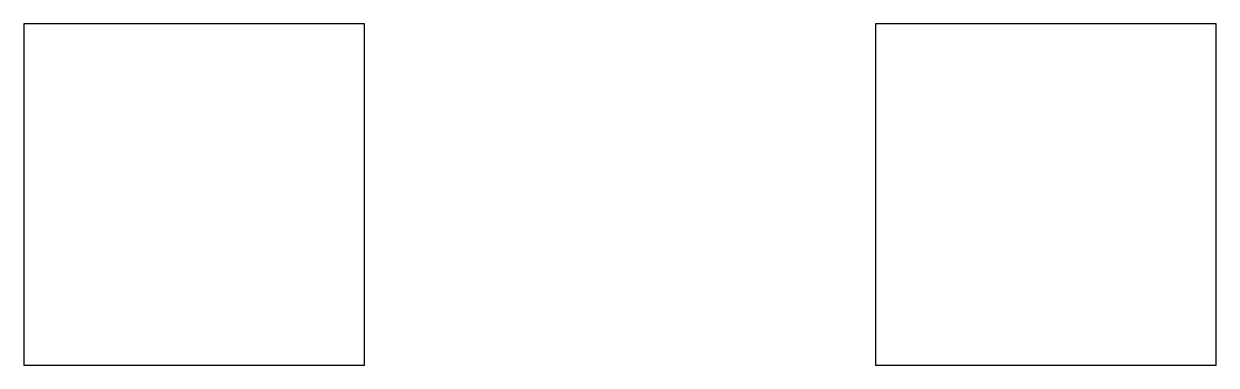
# Model space of a CAD drawing. Header units: metres. Extents: x 1000000 to 1000014, y 500000 to 500004.
import ezdxf

# ---------------------------------------------------------------- set-up
doc = ezdxf.new("R2010")
doc.units = ezdxf.units.M

# ---------------------------------------------------------------- blocks, each defined once
blk = doc.blocks.new('SMALL')
at = {"color": 1}
blk.add_lwpolyline([(0, 0), (4, 0), (4, 4), (0, 4)], close=True, dxfattribs=at)

msp = doc.modelspace()

# ---------------------------------------------------------------- block references
for p in [(1000000, 500000), (1000010, 500000)]:
    msp.add_blockref('SMALL', p)

doc.saveas('drawing.dxf')
